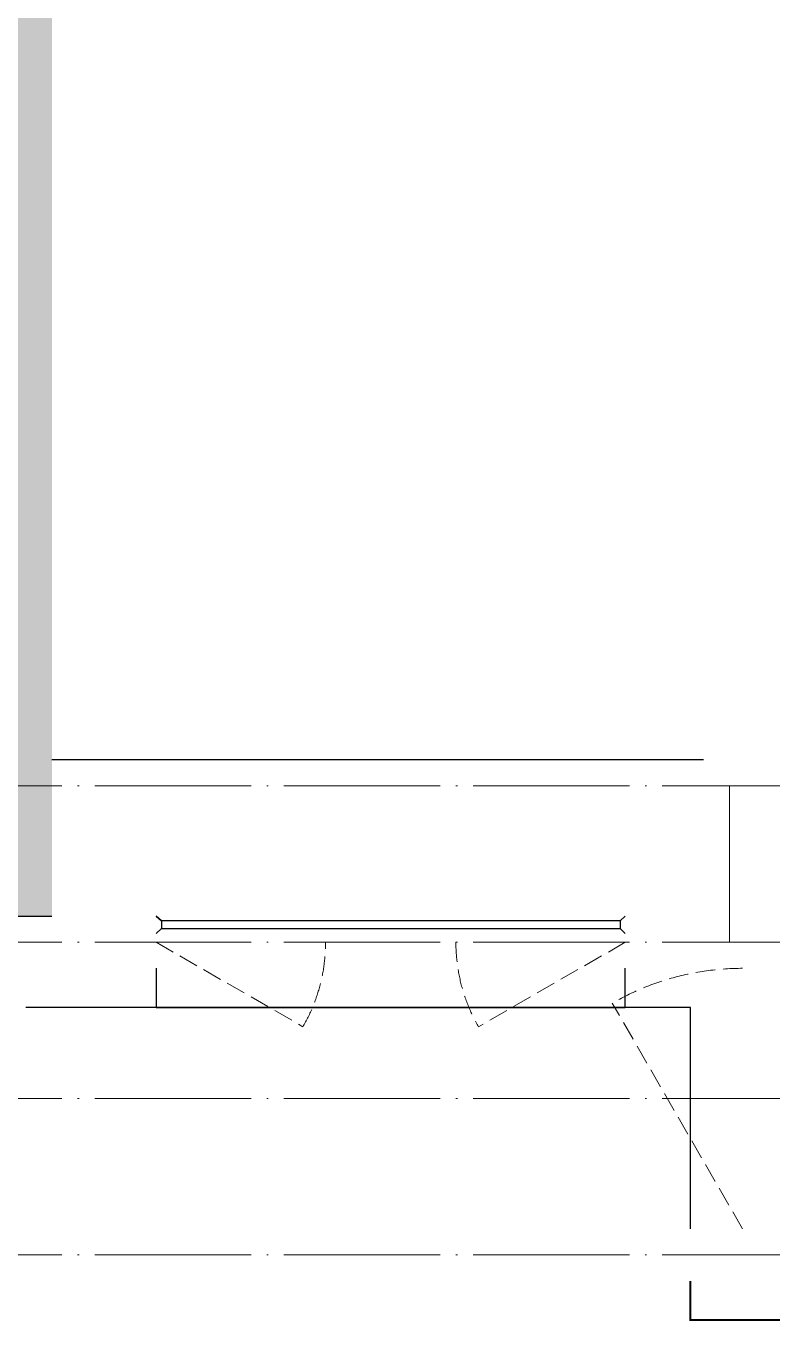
# Model space of a CAD drawing. Extents: x -518115 to 1124316, y -209821 to 1628073.
# Drawn here: x 852917 to 855780, y 363570 to 368541 of the extents above; entities that cross this region are included whole.
import ezdxf

# ---------------------------------------------------------------- set-up
doc = ezdxf.new("R2010")
doc.units = 0
doc.header["$LTSCALE"] = 1000
doc.header["$MEASUREMENT"] = 0
doc.linetypes.add('DASH', pattern=[0.35, 0.25, -0.1])
doc.linetypes.add('DOTE', pattern=[2.42, 2, -0.2, 0.02, -0.2])
for name, color, linetype in [('3-栏杆1', 135, 'Continuous'), ('3.5方案汇报，与郭总、侯月琴确定户型_t8$0$2020.03.04 -1安徽标准化洋房户型(UA）_t8_t8$0$看线', 154, 'Continuous'), ('保温', 6, 'Continuous'), ('看线', 251, 'Continuous')]:
    doc.layers.add(name, color=color, linetype=linetype)
doc.layers.add('DOTE', color=19, linetype='DOTE', lineweight=9)
doc.layers.add('WINDOW', color=144, linetype='Continuous', lineweight=15)

# ---------------------------------------------------------------- blocks, each defined once
blk = doc.blocks.new('GDGDGDSDA')
at = {"layer": 'DOTE', "linetype": 'DOTE', "ltscale": 0.3}
for p, q in [((471334.8, 363358.3), (417334.8, 363358.3)), ((447034.8, 363358.3), (447034.8, 362758.3)), ((471334.8, 362758.3), (417334.8, 362758.3)), ((471334.8, 362158.3), (417334.8, 362158.3)), ((471334.8, 361558.3), (417334.8, 361558.3))]:
    blk.add_line(p, q, dxfattribs=at)
blk = doc.blocks.new('A$C718F517F')
at = {"layer": '保温', "linetype": 'Continuous', "ltscale": 10}
h = blk.add_hatch(dxfattribs=at)
h.set_pattern_fill('HEX', color=251, scale=10, angle=90, style=0)
h.set_pattern_definition([(90, (-503782.47, -516048.461), (-16.49778, 1e-15), [9.525, -19.05]), (210, (-503782.47, -516048.461), (8.24889, -14.2874966), [9.525, -19.05]), (150, (-503782.47, -516038.936), (-8.24889, -14.2874966), [9.525, -19.05])])
h.paths.add_polyline_path([(0.1, 0), (200.1, 0), (200, 4900), (0, 4900)])
at = {"layer": '保温', "color": 251, "linetype": 'ByBlock', "ltscale": 10}
blk.add_line((0, 0), (200, 0), dxfattribs=at)

msp = doc.modelspace()

# ---------------------------------------------------------------- linework, layer by layer
at = {"color": 30, "const_width": 8}
msp.add_lwpolyline([(855466.6, 363723.7), (855466.6, 363573.7), (856616.6, 363573.7), (856616.6, 363723.7)], dxfattribs=at)
at = {"layer": '3-栏杆1', "color": 5}
for p, q in [((853436.8, 365105.9), (853416.6, 365123.7)), ((853416.6, 365123.7), (853436.8, 365105.9)), ((855196.3, 365105.9), (853436.8, 365105.9)), ((853436.8, 365105.9), (853436.8, 365076.7)), ((855196.3, 365105.9), (855216.6, 365123.7)), ((855216.6, 365123.7), (855196.3, 365105.9)), ((855196.3, 365105.9), (855196.3, 365076.7)), ((853416.6, 365056.8), (853436.8, 365076.7)), ((853436.8, 365076.6), (855196.3, 365076.6)), ((855196.3, 365076.7), (855216.6, 365056.8)), ((855216.6, 365056.8), (855196.3, 365076.7))]:
    msp.add_line(p, q, dxfattribs=at)
at = {"layer": '3.5方案汇报，与郭总、侯月琴确定户型_t8$0$2020.03.04 -1安徽标准化洋房户型(UA）_t8_t8$0$看线', "ltscale": 10}
msp.add_line((855516.6, 365723.7), (853016.6, 365723.7), dxfattribs=at)
at = {"layer": 'WINDOW', "color": 250, "linetype": 'DASH', "ltscale": 0.3}
for points in [[(853416.6, 365023.7), (853979.7, 364699.1, 0.131485), (854066.6, 365023.7)], [(855216.6, 365023.7), (854653.4, 364699.1, -0.131485), (854566.6, 365023.7)], [(855666.6, 363923.7), (855166.6, 364789.8, -0.131652), (855666.6, 364923.7)]]:
    msp.add_lwpolyline(points, format="xyb", dxfattribs=at)
at = {"layer": '看线', "color": 202, "ltscale": 0.5}
for points in [[(853416.6, 364923.7), (853416.6, 364773.7), (855216.6, 364773.7), (855216.6, 364923.7)], [(855466.6, 363923.7), (855466.6, 364773.7), (852916.6, 364773.7)]]:
    msp.add_lwpolyline(points, dxfattribs=at)

# ---------------------------------------------------------------- block references
for name, p in [('GDGDGDSDA', (408581.8, 2265.4)), ('A$C718F517F', (852816.6, 365123.7))]:
    msp.add_blockref(name, p)

doc.saveas('drawing.dxf')
